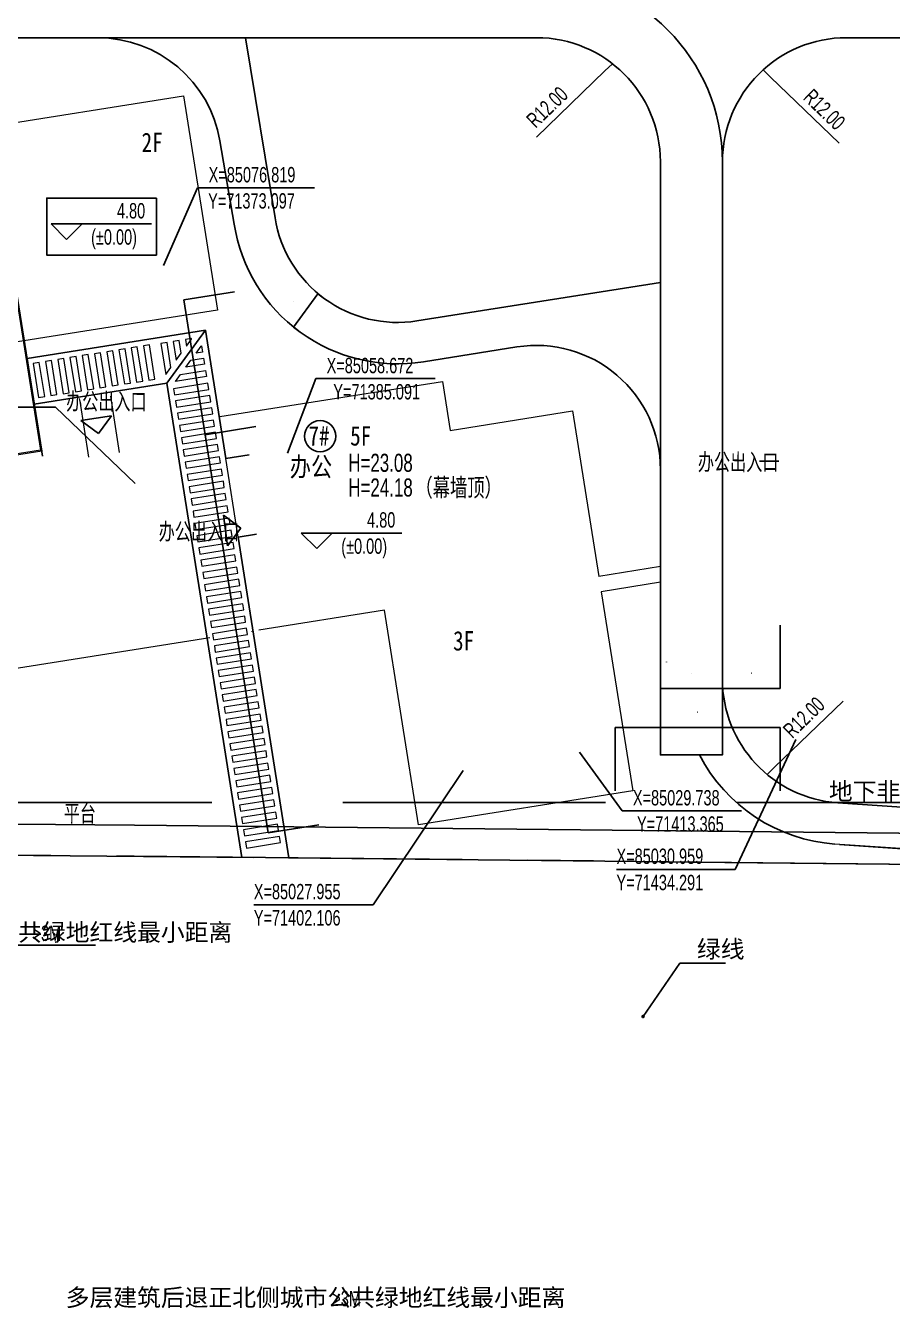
# Model space of a CAD drawing. Header units: metres. Extents: x 71066629 to 71646772, y 84793253 to 85208804.
# Drawn here: x 71359769 to 71443636, y 84975918 to 85100023 of the extents above; entities that cross this region are included whole.
import ezdxf

# ---------------------------------------------------------------- set-up
doc = ezdxf.new("R2010")
doc.units = ezdxf.units.M
doc.header["$LTSCALE"] = 1000
doc.linetypes.add('CENTER', pattern=[50.800000000000004, 31.75, -6.35, 6.35, -6.35])
doc.linetypes.add('DASHEDX2', pattern=[38.099999999999994, 25.4, -12.7])
for name, color, linetype in [('A_N_PUB_TEXT', 7, 'CONTINUOUS'), ('A_SITEP_TEX_2', 7, 'CONTINUOUS'), ('DIM_COOR', 3, 'CONTINUOUS'), ('DIM_SYMB', 3, 'CONTINUOUS'), ('G-ANNO-DIMS', 3, 'CONTINUOUS'), ('G-ANNO-LEVL', 3, 'CONTINUOUS'), ('G-ANNO-TABL', 112, 'CONTINUOUS'), ('G-ANNO-TEXT', 7, 'CONTINUOUS'), ('G-BLDG-MULT', 1, 'CONTINUOUS'), ('G-BSMT-OTLN', 5, 'DASHEDX2'), ('G-FRIE-FLWL', 6, 'CONTINUOUS'), ('G-PLTG', 105, 'CONTINUOUS'), ('G-SITE-PROP', 1, 'CONTINUOUS'), ('G-STRU', 134, 'CONTINUOUS'), ('G_DRIV_ROAD', 145, 'CONTINUOUS'), ('G_N_PUB_TEXT', 7, 'CONTINUOUS'), ('PUB_DIM', 3, 'CONTINUOUS'), ('PUB_TEXT', 7, 'CONTINUOUS')]:
    doc.layers.add(name, color=color, linetype=linetype)
doc.layers.add('G-OTHR', color=169, linetype='CONTINUOUS', lineweight=13)
doc.layers.add('G-ROAD-园区', color=175, linetype='CONTINUOUS', lineweight=13)
doc.styles.add('_TCH_DIM', font='_TCH_DIM')
doc.styles.add('GAD A', font='GAD A')
doc.styles.get("Standard").update_dxf_attribs({"font": 'STANDARD'})
doc.styles.add('黑体', font='黑体')
doc.dimstyles.get("Standard").update_dxf_attribs({"dimtxt": 2, "dimasz": 1, "dimexe": 0.18, "dimexo": 0.0625, "dimgap": 1, "dimtad": 0, "dimtoh": 1, "dimdec": 1, "dimzin": 0, "dimdsep": 46, "dimtxsty": 'STANDARD', "dimcen": 0.09, "dimadec": 0, "dimazin": 0, "dimtfac": 1, "dimtdec": 4, "dimtofl": 0, "dimtmove": 0, "dimatfit": 3, "dimtolj": 1, "dimtzin": 0, "dimarcsym": 0})

# ---------------------------------------------------------------- blocks, each defined once
blk = doc.blocks.new('*D23')
at = {"layer": 'PUB_DIM', "color": 0, "linetype": 'ByBlock', "lineweight": -2}
for p, q in [((71385682.40976782, 85070843.118986), (71388033.55326293, 85074079.17178449)), ((71388697.63909057, 85073596.68241517), (71388033.40764016, 85074079.27758624)), ((71386346.49559546, 85070360.62961668), (71385682.26414505, 85070843.22478774))]:
    blk.add_line(p, q, dxfattribs=at)
for points in [[(71388033.55326293, 85074079.17178449), (71388033.10018775, 85074078.26489434), (71388032.83076319, 85074078.46064386)], [(71385682.40976782, 85070843.118986), (71385682.862843, 85070844.02587615), (71385683.13226756, 85070843.83012663)]]:
    blk.add_solid(points, dxfattribs=at)
at = {"layer": 'PUB_DIM', "color": 0, "linetype": 'CONTINUOUS', "lineweight": -2, "insert": (71385644.45843372, 85073342.82658061), "char_height": 2, "width": 8, "attachment_point": 5, "rotation": 53.99984339351959}
blk.add_mtext('4000.0', dxfattribs=at)
blk = doc.blocks.new('*D37')
at = {"layer": 'G-FRIE-FLWL', "color": 0, "linetype": 'ByBlock', "lineweight": -2}
for p, q in [((71421192.45281933, 85042008.29482044), (71421192.44993144, 85035885.98970313)), ((71427192.45281936, 85042008.29199025), (71427192.44993147, 85035885.98687294)), ((71421192.44993153, 85035886.16970314), (71427192.44993156, 85035886.16687295))]:
    blk.add_line(p, q, dxfattribs=at)
for points in [[(71421192.44993153, 85035886.16970314), (71421193.4499316, 85035886.33621654), (71421193.44993146, 85035886.0031888)], [(71427192.44993156, 85035886.16687295), (71427191.44993149, 85035886.00035955), (71427191.44993164, 85035886.33338729)]]:
    blk.add_solid(points, dxfattribs=at)
at = {"layer": 'G-FRIE-FLWL', "color": 0, "linetype": 'CONTINUOUS', "lineweight": -2, "insert": (71424192.45281938, 85037386.16687295), "char_height": 2, "width": 7.777777777777901, "attachment_point": 5, "rotation": 359.999972973653}
blk.add_mtext('6000.0', dxfattribs=at)
blk = doc.blocks.new('*D38')
at = {"layer": 'G-FRIE-FLWL', "color": 0, "linetype": 'ByBlock', "lineweight": -2}
for p, q in [((71427192.45281936, 85042008.29199025), (71427192.44993147, 85035885.98677836)), ((71432791.48589419, 85042008.2893492), (71432791.4830063, 85035885.98413731)), ((71427192.44993156, 85035886.16677837), (71432791.48300639, 85035886.16413732))]:
    blk.add_line(p, q, dxfattribs=at)
for points in [[(71427192.44993156, 85035886.16677837), (71427193.44993164, 85035886.33329177), (71427193.44993149, 85035886.00026403)], [(71432791.48300639, 85035886.16413732), (71432790.48300631, 85035885.99762392), (71432790.48300646, 85035886.33065166)]]:
    blk.add_solid(points, dxfattribs=at)
at = {"layer": 'G-FRIE-FLWL', "color": 0, "linetype": 'CONTINUOUS', "lineweight": -2, "insert": (71429991.9693568, 85037386.16413732), "char_height": 2, "width": 7.777777777778274, "attachment_point": 5, "rotation": 359.9999729737025}
blk.add_mtext('5599.0', dxfattribs=at)
blk = doc.blocks.new('*D90')
at = {"layer": 'G-ANNO-DIMS', "color": 0, "linetype": 'ByBlock', "lineweight": -2}
for p, q in [((71379983.4568573, 85074264.49228725), (71375065.42664587, 85073485.55282472)), ((71375065.60442978, 85073485.58098292), (71377130.53299633, 85060448.13511832)), ((71382048.38542384, 85061227.04642265), (71377130.35521242, 85060448.10696012))]:
    blk.add_line(p, q, dxfattribs=at)
for points in [[(71375065.60442978, 85073485.58098292), (71375065.92532805, 85073484.61934309), (71375065.59640044, 85073484.56724608)], [(71377130.53299633, 85060448.13511832), (71377130.21209806, 85060449.09675816), (71377130.54102567, 85060449.14885516)]]:
    blk.add_solid(points, dxfattribs=at)
at = {"layer": 'G-ANNO-DIMS', "color": 0, "linetype": 'CONTINUOUS', "lineweight": -2, "insert": (71377579.60122392, 85067201.50974818), "char_height": 2, "width": 8.888888888889014, "attachment_point": 5, "rotation": 279.00000000008}
blk.add_mtext('13200.0', dxfattribs=at)
blk = doc.blocks.new('*D91')
at = {"layer": 'G-ANNO-DIMS', "color": 0, "linetype": 'ByBlock', "lineweight": -2}
for p, q in [((71382048.38542384, 85061227.04642265), (71377130.35521242, 85060448.1069601)), ((71377130.53299633, 85060448.1351183), (71383231.47713296, 85021928.28983514)), ((71388149.32956047, 85022707.20113948), (71383231.29934905, 85021928.26167694))]:
    blk.add_line(p, q, dxfattribs=at)
for points in [[(71377130.53299633, 85060448.1351183), (71377130.85389459, 85060447.17347847), (71377130.52496698, 85060447.12138146)], [(71383231.47713296, 85021928.28983514), (71383231.1562347, 85021929.25147498), (71383231.4851623, 85021929.30357198)]]:
    blk.add_solid(points, dxfattribs=at)
at = {"layer": 'G-ANNO-DIMS', "color": 0, "linetype": 'CONTINUOUS', "lineweight": -2, "insert": (71381662.53757553, 85041422.8641743), "char_height": 2, "width": 9.33333333333358, "attachment_point": 5, "rotation": 279.0000000001053}
blk.add_mtext('39000.0', dxfattribs=at)
blk = doc.blocks.new('*D100')
at = {"layer": 'G-ANNO-DIMS', "color": 0, "linetype": 'ByBlock', "lineweight": -2}
for p, q in [((71416797.84013869, 85025974.7339987), (71416797.84013869, 85032109.55717142)), ((71416797.84013869, 85032109.37717141), (71432791.48518659, 85032109.37717141)), ((71432791.48518659, 85025974.7339987), (71432791.48518659, 85032109.55717142))]:
    blk.add_line(p, q, dxfattribs=at)
for points in [[(71416797.84013869, 85032109.37717141), (71416798.84013869, 85032109.54368527), (71416798.84013869, 85032109.21065755)], [(71432791.48518659, 85032109.37717141), (71432790.48518659, 85032109.21065755), (71432790.48518659, 85032109.54368527)]]:
    blk.add_solid(points, dxfattribs=at)
at = {"layer": 'G-ANNO-DIMS', "color": 0, "linetype": 'CONTINUOUS', "lineweight": -2, "insert": (71424794.66266264, 85033609.37717141), "char_height": 2, "width": 8.88888888888951, "attachment_point": 5}
blk.add_mtext('15993.6', dxfattribs=at)

msp = doc.modelspace()

# ---------------------------------------------------------------- hatches: boundary and pattern name
at = {"layer": 'G-FRIE-FLWL'}
h = msp.add_hatch(dxfattribs=at)
h.set_pattern_fill('AR-HBONE', color=256, scale=1000, style=0)
h.set_pattern_definition([])
edge = h.paths.add_edge_path(flags=0)
edge.add_line((71320791.48423149, 85104859.34594029), (71320791.48423149, 85098859.352251))
edge.add_line((71320791.48423149, 85098859.352251), (71409191.48669386, 85098859.33353661))
edge.add_arc((71409191.48415345, 85086859.3325034), 12000.00103322136, 4.933266893658583e-06, 89.99998787041687, ccw=False)
edge.add_line((71421191.48518667, 85086859.33353661), (71421191.4851866, 85029459.32375132))
edge.add_line((71421191.4851866, 85029459.32375132), (71427191.48518665, 85029459.32375132))
edge.add_line((71427191.48518665, 85029459.32375132), (71427191.48518667, 85086859.32976861))
edge.add_arc((71409191.48141867, 85086859.32976861), 18000.00376799336, 359.9999999999851, 89.99998080974542)
edge.add_line((71409191.48744747, 85104859.33353661), (71320791.48423149, 85104859.34594029))
at = {"layer": 'G-PLTG'}
h = msp.add_hatch(dxfattribs=at)
h.set_pattern_fill('CROSS', color=256, scale=500, style=0)
h.set_pattern_definition([])
edge = h.paths.add_edge_path(flags=0)
edge.add_line((71366743.24961409, 85098859.32368903), (71353710.7398373, 85098859.352251))
edge.add_line((71353710.7398373, 85098859.352251), (71355103.32176924, 85090066.93596901))
edge.add_line((71355103.32176924, 85090066.93596901), (71375054.6262492, 85093226.91216284))
edge.add_line((71375054.6262492, 85093226.91216284), (71378339.75001505, 85072485.45701028))
edge.add_line((71378339.75001505, 85072485.45701028), (71359632.11609845, 85069522.4588826))
edge.add_line((71359632.11609845, 85069522.4588826), (71359899.51146394, 85067834.19099005))
edge.add_line((71359899.51146394, 85067834.19099005), (71377163.58695447, 85070568.55191958))
edge.add_line((71377163.58695447, 85070568.55191958), (71378558.16095713, 85062192.94686253))
edge.add_line((71378558.16095713, 85062192.94686253), (71400091.51672828, 85065603.49536468))
edge.add_line((71400091.51672828, 85065603.49536468), (71400842.40215273, 85060862.5913789))
edge.add_line((71400842.40215273, 85060862.5913789), (71412694.66223985, 85062739.80495939))
edge.add_line((71412694.66223985, 85062739.80495939), (71415228.9005813, 85046739.25379267))
edge.add_line((71415228.9005813, 85046739.25379267), (71421191.48518662, 85047683.6344183))
edge.add_line((71421191.48518662, 85047683.6344183), (71421191.48518664, 85057092.29666144))
edge.add_arc((71409191.48767266, 85057084.57235985), 12000.00000000777, 0.03688082595348869, 99.00000000010728)
edge.add_line((71407314.27409215, 85068936.83244698), (71398254.06412196, 85067501.8361616))
edge.add_arc((71395751.11268128, 85083304.84961109), 15999.99999997185, 188.9999999999251, 279.00000000013597, ccw=False)
edge.add_line((71379948.0992318, 85080801.89817047), (71378572.77864087, 85088874.67000946))
edge.add_arc((71366743.22331494, 85086859.32368904), 12000.00000000966, 9.66838906723288, 89.99987443081409)
h = msp.add_hatch(dxfattribs=at)
h.set_pattern_fill('CROSS', color=256, scale=500, style=0)
h.set_pattern_definition([])
edge = h.paths.add_edge_path(flags=0)
edge.add_arc((71409163.43852502, 85086847.71623002), 12028.05227194589, 0.05533919585332961, 87.00617524294752)
edge.add_line((71409791.6435521, 85098859.352251), (71381043.9159218, 85098859.352251))
edge.add_line((71381043.9159218, 85098859.352251), (71383898.85259417, 85081427.63603063))
edge.add_arc((71395751.11268133, 85083304.84961112), 12000.00000001782, 189.0000000000147, 279.0000000000259)
edge.add_line((71397628.32626182, 85071452.58952397), (71421191.48767267, 85075184.62765633))
edge.add_line((71421191.48767267, 85075184.62765633), (71421191.48518667, 85086859.33353661))
h = msp.add_hatch(dxfattribs=at)
h.set_pattern_fill('CROSS', color=256, scale=500, style=0)
h.set_pattern_definition([])
edge = h.paths.add_edge_path(flags=0)
edge.add_line((71466592.42817049, 85059819.2014556), (71469009.60991117, 85059819.2014556))
edge.add_line((71469009.60991117, 85059819.2014556), (71469009.60991117, 85055819.2014556))
edge.add_line((71469009.60991117, 85055819.2014556), (71467024.8625705, 85055819.2014556))
edge.add_line((71467024.8625705, 85055819.2014556), (71469188.90907055, 85035801.86241008))
edge.add_arc((71453188.90907057, 85035801.86241007), 15999.99999999253, 269.9999999999466, 5.331912689143792e-11, ccw=False)
edge.add_line((71453188.90907055, 85019801.86241008), (71438269.29480879, 85020841.455079))
edge.add_arc((71439157.27262683, 85036772.196837), 15955.47045891121, 207.2794071849511, 266.8096408102111, ccw=False)
edge.add_line((71424976.33736861, 85029459.32375132), (71421191.4851866, 85029459.32375132))
edge.add_line((71421191.4851866, 85029459.32375132), (71421191.48518662, 85046164.93672962))
edge.add_line((71421191.48518662, 85046164.93672962), (71415463.55227886, 85045257.7212818))
edge.add_line((71415463.55227886, 85045257.7212818), (71418514.02434719, 85025997.79864018))
edge.add_line((71418514.02434719, 85025997.79864018), (71397772.56919466, 85022712.67487432))
edge.add_line((71397772.56919466, 85022712.67487432), (71394487.44542885, 85043454.13002683))
edge.add_line((71394487.44542885, 85043454.13002683), (71381776.94051735, 85041440.98382367))
edge.add_line((71381776.94051735, 85041440.98382367), (71385250.26442328, 85019511.27971354))
edge.add_line((71385250.26442328, 85019511.27971354), (71470926.02539062, 85018614.99023438))
edge.add_line((71470926.02539062, 85018614.99023438), (71470133.42166016, 85047938.46717873))
edge.add_line((71470133.42166016, 85047938.46717873), (71469591.60909502, 85067976.36384267))
edge.add_line((71469591.60909502, 85067976.36384267), (71469541.5851835, 85069826.7976195))
edge.add_line((71469541.5851835, 85069826.7976195), (71465791.5956649, 85069826.7976195))
edge.add_line((71465791.5956649, 85069826.7976195), (71465791.5956649, 85067873.63574833))
edge.add_line((71465791.5956649, 85067873.63574833), (71465861.11172123, 85066583.84783179))
edge.add_line((71465861.11172123, 85066583.84783179), (71466592.42817049, 85059819.2014556))
h = msp.add_hatch(dxfattribs=at)
h.set_pattern_fill('CROSS', color=256, scale=500, style=0)
h.set_pattern_definition([])
h.paths.add_polyline_path([(71319266.16420974, 85061914.20373057), (71338259.79781386, 85064922.49975866), (71337581.37041855, 85069205.92175344), (71314395.56959212, 85065533.65166606), (71315881.2589365, 85056153.37831788), (71294500.83823174, 85052767.05234197), (71295617.83755454, 85045714.59619378), (71312696.30574921, 85048419.55982737), (71313572.33875631, 85042888.50511622), (71296493.87056583, 85040183.54148757), (71299649.65172836, 85020258.72341262), (71318608.1060342, 85020100.38491496), (71380689.756445, 85019539.15440606), (71377332.34291835, 85040737.02916977), (71356552.9134006, 85037445.89085911), (71358430.12698108, 85025593.63077186), (71331762.56001942, 85021369.90310389), (71328477.43625359, 85042111.35825635), (71322551.2879756, 85041172.74857809)], flags=0)

# ---------------------------------------------------------------- linework, layer by layer
at = {"layer": 'A_SITEP_TEX_2'}
msp.add_lwpolyline([(71430766.8647797, 85057897.1434982), (71432638.88308541, 85057897.1434982)], dxfattribs=at)
at = {"layer": 'DIM_COOR', "color": 3}
for p, q in [((71373097.33671068, 85076818.71245462), (71376396.25218363, 85084334.7278839)), ((71376396.25218363, 85084334.7278839), (71387726.25218363, 85084334.7278839)), ((71385091.22720549, 85058671.58983786), (71387842.10240954, 85065868.78935388)), ((71387842.10240954, 85065868.78935388), (71399392.10240954, 85065868.78935388)), ((71362642.96791372, 85063102.46904138), (71351312.96791372, 85063102.46904138)), ((71370362.46302627, 85055731.30414769), (71362642.96791372, 85063102.46904138)), ((71434291.48518659, 85030959.32458435), (71428437.14799316, 85018389.01970412)), ((71413365.47172177, 85029738.4410802), (71417477.94491473, 85024048.99109013)), ((71402105.82463898, 85027955.08817872), (71393396.611196, 85014971.14817923)), ((71417477.94491473, 85024048.99109013), (71429027.94491473, 85024048.99109013)), ((71428437.14799316, 85018389.01970412), (71416942.14799316, 85018389.01970412)), ((71393396.611196, 85014971.14817923), (71381846.611196, 85014971.14817923))]:
    msp.add_line(p, q, dxfattribs=at)
at = {"layer": 'DIM_SYMB'}
msp.add_lwpolyline([(71366513.48580007, 85011046.4212996), (71337668.93549185, 85011046.4212996), (71333854.29457803, 85021616.49587834)], dxfattribs=at)
at = {"layer": 'G-ANNO-DIMS'}
for p, q in [((71419519.2019904, 85004150.06680591), (71423059.99853429, 85009307.28719017)), ((71423059.99853429, 85009307.28719017), (71427505.88907145, 85009307.28719017))]:
    msp.add_line(p, q, dxfattribs=at)
msp.add_lwpolyline([(71419462.60114056, 85004067.62686537, 0.9999999999999999), (71419575.80284023, 85004232.50674646, 0.9999999999999999)], format="xyb", close=True, dxfattribs=at)
at = {"layer": 'G-ANNO-LEVL'}
for p, q in [((71363724.8060429, 85079343.05573694), (71362224.8060429, 85080843.05573694)), ((71362224.8060429, 85080843.05573694), (71371952.3060429, 85080843.05573694)), ((71363724.8060429, 85079343.05573694), (71365224.8060429, 85080843.05573694)), ((71387931.30935578, 85049432.5135054), (71386431.30935578, 85050932.5135054)), ((71386431.30935578, 85050932.5135054), (71396158.80935578, 85050932.5135054)), ((71387931.30935578, 85049432.5135054), (71389431.30935578, 85050932.5135054))]:
    msp.add_line(p, q, dxfattribs=at)
at = {"layer": 'G-ANNO-LEVL', "color": 2}
for p, q in [((71365117.6434, 85061819.6507291), (71368084.80736192, 85062262.29960026)), ((71366822.54981655, 85060557.39318372), (71368084.80736192, 85062262.29960026)), ((71366822.54981655, 85060557.39318372), (71365117.6434, 85061819.6507291)), ((71380594.06736632, 85051389.63739088), (71378905.28309105, 85052673.38490175)), ((71378905.28309105, 85052673.38490175), (71379310.31985545, 85049700.85311563)), ((71380594.06736632, 85051389.63739088), (71379310.31985545, 85049700.85311563))]:
    msp.add_line(p, q, dxfattribs=at)
at = {"layer": 'G-ANNO-TABL'}
msp.add_lwpolyline([(71372423.48665915, 85083332.5982934), (71361804.83822282, 85083332.5982934), (71361804.83822282, 85077830.5748867), (71372423.48665915, 85077830.5748867)], close=True, dxfattribs=at)
at = {"layer": 'G-ANNO-TEXT'}
msp.add_lwpolyline([(71386747.02436301, 85060299.58095378, 0.9999999999999999), (71389781.91049111, 85060299.58095378, 0.9999999999999999)], format="xyb", close=True, dxfattribs=at)
at = {"layer": 'G-BLDG-MULT', "linetype": 'CONTINUOUS'}
msp.add_lwpolyline([(71161602.70693433, 85145688.31245755), (71151769.04155725, 85135842.89076324), (71150398.1689868, 85065649.06076373), (71146812.78053093, 85035713.26747468), (71146233.69430053, 85006062.3948905), (71245759.10555162, 85021940.93779875), (71249143.57324001, 85022434.2386127), (71251367.8374273, 85022708.2980563), (71253589.57634135, 85022942.61597875), (71255814.98808573, 85023138.18720043), (71258043.51324026, 85023294.68018903), (71260274.44722323, 85023412.61750309), (71262506.99921297, 85023491.24433407), (71264740.7748237, 85023531.18229197), (71266961.69721334, 85023531.80365069), (71370294.91367571, 85022668.87539808), (71465841.78936413, 85021663.95444943), (71464181.04036027, 85083096.6964794), (71462703.25639734, 85137771.71238172), (71452467.57294372, 85147498.85738169), (71382301.55732763, 85146338.36337337), (71352256.1487488, 85148841.7812107), (71193416.31141314, 85146214.49663629)], close=True, dxfattribs=at)
at = {"layer": 'G-BSMT-OTLN'}
msp.add_lwpolyline([(71157191.58090669, 85140759.55333252), (71157191.58090669, 85135259.55333154), (71153991.5812761, 85135259.55333154), (71153991.58127633, 85005669.52005905), (71165691.58195624, 85007522.61812352), (71165691.58119047, 85013394.9157322), (71238076.46104214, 85024859.55444618), (71460791.5816469, 85024859.55444579), (71460791.58164707, 85127259.5534181), (71457591.58201651, 85127259.5534181), (71457591.58201635, 85140759.5547513)], close=True, dxfattribs=at)
at = {"layer": 'G-FRIE-FLWL', "linetype": 'CONTINUOUS'}
for p, q in [((71366743.22233614, 85098859.33886811), (71205590.51864839, 85098859.35910888)), ((71381043.9184078, 85098859.33707194), (71383898.85010816, 85081427.65120968)), ((71409191.48669386, 85098859.33353661), (71381043.9184078, 85098859.33707194)), ((71449791.59717208, 85098859.32843724), (71439191.48669386, 85098859.32976861)), ((71378572.77615486, 85088874.68518852), (71379948.09674579, 85080801.91334951)), ((71421191.48518667, 85075184.64283538), (71421191.48518667, 85086859.33353661)), ((71427191.48518667, 85036802.99943252), (71427191.48518667, 85086859.32976861)), ((71397628.3237758, 85071452.60470302), (71421191.48518667, 85075184.64283538)), ((71407314.27160616, 85068936.84762603), (71398254.04485023, 85067501.84868206)), ((71421191.48518667, 85029459.32458436), (71421191.48518667, 85057084.5875389)), ((71424976.33693823, 85029459.32458436), (71421191.48518667, 85029459.32458436)), ((71453188.90907055, 85023801.86241008), (71438359.99869181, 85024831.84116739)), ((71452911.74690561, 85019811.47632171), (71438514.44960804, 85020811.47632171))]:
    msp.add_line(p, q, dxfattribs=at)
msp.add_lwpolyline([(71320791.48423149, 85104859.34594029), (71320791.48423149, 85098859.352251), (71409191.48669386, 85098859.33353661, -0.4142134751488633), (71421191.48518667, 85086859.33353661), (71421191.4851866, 85029459.32375132), (71427191.48518665, 85029459.32375132), (71427191.48518667, 85086859.32976861, 0.4142134642733973), (71409191.48744747, 85104859.33353661), (71320791.48423149, 85104859.34594029)], format="xyb", dxfattribs=at)
for centre, radius, start, end in [((71366743.22082895, 85086859.33886811), 12000, 9.668389066974086, 89.99999280295496), ((71409191.48518667, 85086859.33353661), 12000, 0, 89.99999280295496), ((71439191.48518667, 85086859.32976861), 12000, 89.99999280295496, 180), ((71395751.11019531, 85083304.86479017), 16000, 189.000000000026, 279.0000000024966), ((71395751.11019531, 85083304.86479017), 12000, 189.000000000026, 279.0000000024966), ((71409191.48518667, 85057084.5875389), 12000, 0, 99.00000000243881), ((71439191.48518667, 85036802.99943252), 12000, 180, 266.0267607194587), ((71439191.48518667, 85036802.99943252), 16000, 207.3212875680458, 266.0267607194587)]:
    msp.add_arc(centre, radius, start, end, dxfattribs=at)
at = {"layer": 'G-OTHR'}
for p, q in [((71375325.03661977, 85069016.25291258), (71375823.7889451, 85069702.72659597)), ((71374327.53196906, 85067643.30554578), (71374826.28429437, 85068329.77922913)), ((71376255.40616392, 85068340.29987249), (71376754.15848926, 85069026.77355589)), ((71373330.02731836, 85066270.35817894), (71373828.77964367, 85066956.8318623)), ((71375257.90151322, 85066967.3525057), (71375756.65383853, 85067653.82618906)), ((71374260.39686248, 85065594.40513888), (71374759.14918782, 85066280.87882225)), ((71380337.54977739, 85050528.93930405), (71379132.53914529, 85058137.07702072))]:
    msp.add_line(p, q, dxfattribs=at)
for points in [[(71336639.99182875, 85075788.79757275), (71358002.48736075, 85079172.28447153), (71361207.91173632, 85058934.03146508), (71339845.41620433, 85055550.5445663)], [(71365762.33163504, 85064788.84623453), (71366354.94463937, 85064882.70691353), (71365830.88960657, 85068191.46017075), (71365238.27660224, 85068097.59949173)], [(71366947.55764379, 85064976.56759259), (71367540.17064811, 85065070.42827159), (71367016.11561531, 85068379.1815288), (71366423.50261098, 85068285.32084979)], [(71368132.78365253, 85065164.28895064), (71368725.39665686, 85065258.14962964), (71368201.34162405, 85068566.90288685), (71367608.72861972, 85068473.04220784)], [(71369318.00966127, 85065352.01030868), (71369910.6226656, 85065445.87098768), (71369386.5676328, 85068754.6242449), (71368793.95462847, 85068660.76356588)], [(71370503.23567003, 85065539.7316667), (71371095.84867437, 85065633.59234571), (71370571.79364157, 85068942.34560293), (71369979.18063724, 85068848.4849239)], [(71371688.46167879, 85065727.45302477), (71372281.07468313, 85065821.3137038), (71371757.01965034, 85069130.06696102), (71371164.406646, 85069036.206282)], [(71361021.42760003, 85064037.96080235), (71361614.04060435, 85064131.82148135), (71361089.98557155, 85067440.57473856), (71360497.37256722, 85067346.71405955)], [(71362206.65360878, 85064225.68216038), (71362799.26661311, 85064319.54283938), (71362275.2115803, 85067628.2960966), (71361682.59857598, 85067534.43541758)], [(71363391.87961754, 85064413.40351845), (71363984.49262187, 85064507.26419745), (71363460.43758906, 85067816.01745467), (71362867.82458474, 85067722.15677565)], [(71364577.1056263, 85064601.1248765), (71365169.71863063, 85064694.9855555), (71364645.66359782, 85068003.73881271), (71364053.0505935, 85067909.8781337)], [(71374088.32852934, 85064894.59913044), (71374182.18920837, 85064301.9861261), (71377490.94246557, 85064826.04115888), (71377397.08178656, 85065418.65416324)], [(71374276.04988737, 85063709.37312172), (71374369.9105664, 85063116.76011738), (71377678.6638236, 85063640.81515017), (71377584.80314459, 85064233.42815453)], [(71374463.03016582, 85062528.82610145), (71374556.89084485, 85061936.21309711), (71377865.64410205, 85062460.2681299), (71377771.78342304, 85063052.88113426)], [(71374650.7515239, 85061343.60009274), (71374744.61220293, 85060750.9870884), (71378053.36546013, 85061275.04212119), (71377959.50478111, 85061867.65512554)], [(71374838.47288193, 85060158.37408403), (71374932.33356096, 85059565.76107968), (71378241.08681816, 85060089.81611247), (71378147.22613914, 85060682.42911683)], [(71375026.19423996, 85058973.14807531), (71375120.05491899, 85058380.53507097), (71378428.80817619, 85058904.59010376), (71378334.94749717, 85059497.20310812)], [(71375213.91559799, 85057787.9220666), (71375307.77627702, 85057195.30906226), (71378616.52953422, 85057719.36409505), (71378522.6688552, 85058311.9770994)], [(71375401.63695604, 85056602.69605789), (71375495.49763507, 85056010.08305354), (71378804.25089227, 85056534.13808633), (71378710.39021325, 85057126.75109069)], [(71375589.3583141, 85055417.47004917), (71375683.21899313, 85054824.85704483), (71378991.97225033, 85055348.91207762), (71378898.11157131, 85055941.52508198)], [(71375777.07967213, 85054232.24404046), (71375870.94035116, 85053639.63103612), (71379179.69360836, 85054163.6860689), (71379085.83292934, 85054756.29907326)], [(71375964.80103017, 85053047.01803175), (71376058.6617092, 85052454.4050274), (71379367.4149664, 85052978.4600602), (71379273.55428739, 85053571.07306455)], [(71376152.52238822, 85051861.79202303), (71376246.38306725, 85051269.17901869), (71379555.13632445, 85051793.23405148), (71379461.27564543, 85052385.84705584)], [(71376340.24374625, 85050676.56601432), (71376434.10442528, 85050083.95300998), (71379742.85768248, 85050608.00804277), (71379648.99700347, 85051200.62104712)], [(71376527.96510433, 85049491.3400056), (71376621.82578336, 85048898.72700126), (71379930.57904056, 85049422.78203405), (71379836.71836154, 85050015.39503841)], [(71376715.68646236, 85048306.1139969), (71376809.54714139, 85047713.50099255), (71380118.30039859, 85048237.55602534), (71380024.43971957, 85048830.1690297)], [(71376903.4078204, 85047120.88798818), (71376997.26849943, 85046528.27498384), (71380306.02175663, 85047052.33001663), (71380212.16107762, 85047644.94302098)], [(71377091.12917846, 85045935.66197947), (71377184.9898575, 85045343.04897512), (71380493.7431147, 85045867.10400791), (71380399.88243568, 85046459.71701227)], [(71377278.8505365, 85044750.43597075), (71377372.71121553, 85044157.82296641), (71380681.46447273, 85044681.8779992), (71380587.60379371, 85045274.49100356)], [(71377466.57189454, 85043565.20996204), (71377560.43257357, 85042972.5969577), (71380869.18583077, 85043496.65199049), (71380775.32515176, 85044089.26499484)], [(71377654.29325259, 85042379.98395333), (71377748.15393162, 85041787.37094899), (71381056.90718882, 85042311.42598177), (71380963.0465098, 85042904.03898613)], [(71377842.01461062, 85041194.75794461), (71377935.87528965, 85040602.14494027), (71381244.62854685, 85041126.19997306), (71381150.76786783, 85041718.81297742)], [(71378029.73596868, 85040009.53193592), (71378123.59664771, 85039416.91893157), (71381432.34990491, 85039940.97396436), (71381338.4892259, 85040533.58696872)], [(71378217.45732671, 85038824.3059272), (71378311.31800574, 85038231.69292286), (71381620.07126294, 85038755.74795565), (71381526.21058393, 85039348.36096)], [(71378405.17868476, 85037639.07991849), (71378499.03936379, 85037046.46691415), (71381807.79262099, 85037570.52194694), (71381713.93194197, 85038163.1349513)], [(71378592.90004282, 85036453.85390978), (71378686.76072185, 85035861.24090543), (71381995.51397905, 85036385.29593822), (71381901.65330003, 85036977.90894258)], [(71378780.62140085, 85035268.62790106), (71378874.48207988, 85034676.01489672), (71382183.23533708, 85035200.06992951), (71382089.37465806, 85035792.68293387)], [(71378968.3427589, 85034083.40189235), (71379062.20343792, 85033490.788888), (71382370.95669512, 85034014.8439208), (71382277.09601611, 85034607.45692515)], [(71379156.06411694, 85032898.17588364), (71379249.92479597, 85032305.5628793), (71382558.67805317, 85032829.61791208), (71382464.81737415, 85033422.23091644)], [(71379343.78547497, 85031712.94987492), (71379437.646154, 85031120.33687058), (71382746.3994112, 85031644.39190337), (71382652.53873219, 85032237.00490773)], [(71379531.50683302, 85030527.7238662), (71379625.36751205, 85029935.11086185), (71382934.12076925, 85030459.16589464), (71382840.26009023, 85031051.778899)], [(71379719.22819105, 85029342.49785748), (71379813.08887008, 85028749.88485314), (71383121.84212728, 85029273.93988593), (71383027.98144826, 85029866.55289029)], [(71379906.9495491, 85028157.27184877), (71380000.81022812, 85027564.65884443), (71383309.56348532, 85028088.71387722), (71383215.70280631, 85028681.32688157)], [(71380094.67090715, 85026972.04584005), (71380188.53158619, 85026379.43283571), (71383497.28484339, 85026903.4878685), (71383403.42416437, 85027496.10087286)], [(71380282.39226519, 85025786.81983134), (71380376.25294422, 85025194.206827), (71383685.00620142, 85025718.26185979), (71383591.1455224, 85026310.87486415)], [(71380470.11362323, 85024601.59382263), (71380563.97430226, 85024008.98081829), (71383872.72755946, 85024533.03585108), (71383778.86688045, 85025125.64885543)], [(71380657.83498128, 85023416.36781392), (71380751.69566031, 85022823.75480957), (71384060.44891751, 85023347.80984236), (71383966.5882385, 85023940.42284672)], [(71380845.55633931, 85022231.1418052), (71380939.41701834, 85021638.52880086), (71384248.17027554, 85022162.58383365), (71384154.30959652, 85022755.196838)], [(71381033.27769734, 85021045.91579649), (71381127.13837637, 85020453.30279215), (71384435.89163357, 85020977.35782494), (71384342.03095455, 85021569.9708293)]]:
    msp.add_lwpolyline(points, close=True, dxfattribs=at)
for points in [[(71373828.77964367, 85066956.8318623), (71373447.65978402, 85069363.12795354), (71372855.04677968, 85069269.26727453), (71373330.02731836, 85066270.35817894)], [(71374826.28429437, 85068329.77922913), (71374632.88579278, 85069550.8493116), (71374040.27278844, 85069456.98863259), (71374327.53196907, 85067643.30554576)], [(71375823.7889451, 85069702.72659597), (71375818.11180155, 85069738.57066964), (71375225.4987972, 85069644.70999062), (71375325.03661977, 85069016.25291258)], [(71376754.15848926, 85069026.77355589), (71376790.00256293, 85069032.45069945), (71376883.86324196, 85068439.83769508), (71376255.40616392, 85068340.29987249)], [(71375756.65383853, 85067653.82618906), (71376977.723921, 85067847.22469068), (71377071.58460002, 85067254.61168633), (71375257.9015132, 85066967.3525057)], [(71374759.14918782, 85066280.87882225), (71377165.44527905, 85066661.9986819), (71377259.30595808, 85066069.38567758), (71374260.39686248, 85065594.40513888)]]:
    msp.add_lwpolyline(points, dxfattribs=at)
at = {"layer": 'G-ROAD-园区'}
for p, q in [((71304707.42743556, 85098859.352251), (71374938.66684002, 85098859.352251)), ((71374938.66684002, 85098859.352251), (71409791.6435521, 85098859.352251)), ((71381043.9208938, 85098859.32189289), (71383898.85259417, 85081427.63603063)), ((71378572.77864087, 85088874.67000946), (71379948.0992318, 85080801.89817046)), ((71421191.48518667, 85086859.33353661), (71421191.4851866, 85029459.32375132)), ((71397628.3262618, 85071452.58952397), (71421191.48767267, 85075184.62765633)), ((71407314.27409217, 85068936.83244698), (71398254.04733624, 85067501.83350301)), ((71359899.5114638, 85067834.19099003), (71360603.46655679, 85063389.59345543)), ((71365897.98311934, 85058268.76359764), (71365039.05699873, 85063691.80969362)), ((71368861.04814136, 85058738.0669913), (71368002.12202053, 85064161.11308865)), ((71421191.48518662, 85047683.6344183), (71415228.9005813, 85046739.25379267)), ((71421191.48518662, 85046164.93672962), (71415463.55227886, 85045257.7212818)), ((71377586.21805714, 85040777.2390436), (71356552.9134006, 85037445.89085911)), ((71424976.33736861, 85029459.32375132), (71421191.4851866, 85029459.32375132)), ((71453188.90907055, 85019801.86241008), (71438082.83652686, 85020841.455079))]:
    msp.add_line(p, q, dxfattribs=at)
for points in [[(71354634.018374, 85093030.00099146), (71355103.32176924, 85090066.93596901), (71375054.62624921, 85093226.91216278), (71378339.75001508, 85072485.45701028), (71358981.05853936, 85069419.34149548)], [(71378558.16095713, 85062192.94686253), (71400091.51672828, 85065603.49536468), (71400842.40215273, 85060862.5913789), (71412694.66223985, 85062739.80495942), (71415228.9005813, 85046739.25379267)], [(71415463.55227886, 85045257.7212818), (71418514.02434719, 85025997.79864018), (71397772.56919466, 85022712.67487432), (71394487.4454288, 85043454.13002682), (71382343.33583689, 85041530.69202588)]]:
    msp.add_lwpolyline(points, dxfattribs=at)
msp.add_lwpolyline([(71336525.5795482, 85075871.9229603), (71358085.6127483, 85079286.6967521), (71361322.32401688, 85058850.90607753), (71339762.29081678, 85055436.13228573)], close=True, dxfattribs=at)
for centre, radius, start, end in [((71366743.22331496, 85086859.32368906), 12000, 9.668389066958778, 89.99999280295496), ((71409191.48518667, 85086859.33353661), 12000, 0, 89.99999280295496), ((71395751.11268131, 85083304.84961112), 16000, 189.0000000000108, 279.0000000024981), ((71395751.11268131, 85083304.84961112), 12000, 189.0000000000108, 279.0000000024981), ((71409191.48767267, 85057084.57235985), 12000, 0, 99.00000000244125), ((71439191.48518667, 85036802.99943252), 16000, 207.3212909256551, 266.0267607194587)]:
    msp.add_arc(centre, radius, start, end, dxfattribs=at)
at = {"layer": 'G-SITE-PROP', "color": 1, "linetype": 'CENTER'}
msp.add_lwpolyline([(71452458.80126953, 85152499.38964844), (71382468.2006836, 85151341.796875), (71352422.79052734, 85153845.21484375), (71193333.61816406, 85151213.80615234), (71161520.01953125, 85150687.62207031, 0.393868696865637), (71146789.18457031, 85136488.40332031), (71146770.81298828, 85135982.421875), (71145403.99169922, 85065996.03271484), (71141818.60351562, 85036060.24169922), (71141157.59277344, 85002214.59960938), (71246211.79199219, 85018975.21972656), (71249543.3959961, 85019460.81542969), (71251708.61816406, 85019727.60009766), (71253878.23486328, 85019956.42089844), (71256051.39160156, 85020147.39990234), (71258227.78320312, 85020300.2319336), (71260406.43310547, 85020415.40527344), (71262586.60888672, 85020492.1875), (71264768.0053711, 85020531.18896484), (71266949.58496094, 85020531.7993164), (71370266.6015625, 85019669.00634766), (71469071.22802734, 85018629.82177734)], format="xyb", dxfattribs=at)
at = {"layer": 'G-STRU'}
for p, q in [((71359899.51146394, 85067834.19099005), (71377163.58695419, 85070568.55192122)), ((71373422.94451365, 85065419.99929726), (71377163.58695376, 85070568.55192183)), ((71377163.58695419, 85070568.55192122), (71379132.53914529, 85058137.0770207)), ((71360603.46655677, 85063389.59345558), (71373422.94451374, 85065419.99929668)), ((71373422.94451374, 85065419.99929668), (71380689.756445, 85019539.15440606)), ((71361400.54124928, 85058357.06190719), (71360461.93445899, 85064283.19195217)), ((71381405.97227602, 85058497.15345475), (71379132.53914529, 85058137.0770207)), ((71381405.97227602, 85058497.15345475), (71379132.53914529, 85058137.0770207)), ((71382110.93179041, 85050809.81542169), (71380337.54977739, 85050528.93930405)), ((71380337.54977739, 85050528.93930405), (71385250.26442328, 85019511.27971354))]:
    msp.add_line(p, q, dxfattribs=at)
at = {"layer": 'G_DRIV_ROAD'}
for p, q in [((71421791.64355206, 85038435.19873622), (71421791.64355206, 85038457.75063285)), ((71331982.15636022, 85019983.32671475), (71381806.99883965, 85019543.50397858)), ((71385211.27560827, 85019511.68759169), (71470925.99086867, 85018614.99046499))]:
    msp.add_line(p, q, dxfattribs=at)
at = {"layer": 'PUB_DIM'}
for points in [[(71409199.76396972, 85089235.8939243), (71415828.28577453, 85095645.44185215), (71416547.16700011, 85096340.5747562)], [(71438474.03183798, 85088640.48550874), (71431845.51003318, 85095050.0334366), (71431126.62880759, 85095745.16634065)], [(71438872.92065354, 85034675.51143393), (71432244.39884873, 85028265.96350607), (71431525.51762314, 85027570.83060202)]]:
    msp.add_lwpolyline(points, dxfattribs=at)

# ---------------------------------------------------------------- texts
at = {"layer": 'A_N_PUB_TEXT', "style": '_TCH_DIM', "width": 0.7058823529411765}
for s, p in [('4.80', (71368602.3060429, 85081368.05573694)), ('(%%P0.00)', (71366102.3060429, 85078830.55573694)), ('4.80', (71392808.80935578, 85051457.5135054)), ('(%%P0.00)', (71390308.80935578, 85048920.0135054))]:
    msp.add_text(s, height=1487.5, dxfattribs=at).set_placement(p)
at = {"layer": 'A_N_PUB_TEXT', "style": '_TCH_DIM'}
msp.add_text('绿线', height=1687.943262411348, dxfattribs=at).set_placement((71424728.22949699, 85009832.28719017))
at = {"layer": 'DIM_SYMB', "color": 7, "style": '_TCH_DIM'}
for s, p in [('多层建筑后退城市公共绿地红线最小距离', (71338317.94537954, 85011460.70563188)), ('多层建筑后退正北侧城市公共绿地红线最小距离', (71363642.35750484, 84976122.41545892))]:
    msp.add_text(s, height=1687.943262411348, dxfattribs=at).set_placement(p)
at = {"layer": 'DIM_SYMB', "color": 7, "style": '_TCH_DIM', "width": 0.7058823529411765}
for p in [(71360434.96665613, 85011460.70563188), (71389445.54899421, 84976122.41545892)]:
    msp.add_text('>3M', height=1487.5, dxfattribs=at).set_placement(p)
at = {"layer": 'G-ANNO-TEXT'}
for s, height, style, width, p in [('2F', 1877.637130801688, '黑体', 0.8, (71370985.09803268, 85087789.55563138)), ('7#', 1877.637130801688, '黑体', 0.8, (71387132.51766357, 85059394.08840823)), ('5F', 1877.637130801688, '黑体', 0.8, (71391170.4055308, 85059394.08840823)), ('办公', 1877.637130801688, '黑体', 0.8, (71385331.39964399, 85056411.19195509)), ('H=23.08', 1750, 'GAD A', 0.7, (71390987.36384986, 85056853.45751053)), ('H=24.18', 1750, 'GAD A', 0.7, (71390987.36384986, 85054464.50050941)), ('（幕墙顶）', 1750, 'GAD A', 0.7, (71397489.28692679, 85054464.50050941)), ('3F', 1877.637130801688, '黑体', 0.8, (71401128.58236325, 85039568.65607037))]:
    msp.add_text(s, height=height, dxfattribs=dict(at, style=style, width=width)).set_placement(p)
msp.add_text('地下非机动车入口', height=1687.943262411348, dxfattribs=at).set_placement((71437497.07852018, 85025110.22198145))
at = {"layer": 'G_N_PUB_TEXT', "style": 'GAD A', "width": 0.7}
for s, p in [('办公出入口', (71363680.829603, 85062859.40041682)), ('办公出入口', (71424819.90086956, 85056999.1359898)), ('办公出入口', (71372640.52807914, 85050272.11948323)), ('平台', (71363458.47992694, 85023002.44928274))]:
    msp.add_text(s, height=1631.004444280777, rotation=359.7954958638621, dxfattribs=at).set_placement(p)
at = {"layer": 'PUB_DIM', "color": 7, "style": '_TCH_DIM', "width": 0.7058823529411765}
for rotation, p in [(44.03781032816934, (71409120.40192443, 85090037.25415379)), (315.9621893200597, (71434923.04370111, 85092952.26701707)), (44.03781141064951, (71433966.08031057, 85030988.51728348))]:
    msp.add_text('R12.00', height=1487.5, rotation=rotation, dxfattribs=at).set_placement(p)
at = {"layer": 'PUB_TEXT', "color": 3, "style": '_TCH_DIM', "width": 0.7058823529411765}
for s, p in [('X=85076.819', (71377476.25218363, 85084859.7278839)), ('Y=71373.097', (71377426.25218363, 85082322.2278839)), ('X=85058.672', (71388892.10240954, 85066393.78935388)), ('Y=71385.091', (71389542.10240954, 85063856.28935388)), ('X=85029.738', (71418527.94491473, 85024573.99109013)), ('Y=71413.365', (71418927.94491473, 85022036.49109013)), ('X=85030.959', (71416942.14799316, 85018914.01970412)), ('Y=71434.291', (71416942.14799316, 85016376.51970412)), ('X=85027.955', (71381846.611196, 85015496.14817923)), ('Y=71402.106', (71381846.611196, 85012958.64817923))]:
    msp.add_text(s, height=1487.5, dxfattribs=at).set_placement(p)

# ---------------------------------------------------------------- dimensions: what is measured, and where the dimension line sits
at = {"layer": 'G-ANNO-DIMS'}
for p1, p2, distance, picture, middle in [((71379983.51858781, 85074264.5020644), (71382048.44715436, 85061227.0561998), -4979.216576625719, '*D90', (71377579.60122392, 85067201.50974818)), ((71382048.44715436, 85061227.0561998), (71388149.39129099, 85022707.21091664), -4979.216576628051, '*D91', (71381662.53757553, 85041422.8641743)), ((71416797.84013869, 85025974.6714987), (71432791.48518659, 85025974.6714987), 6134.705672711134, '*D100', (71424794.66266264, 85033609.37717141))]:
    dim = msp.add_aligned_dim(p1=p1, p2=p2, distance=distance, dimstyle='Standard', dxfattribs=at)
    dim.commit()
    dim.dimension.update_dxf_attribs({"geometry": picture, "text_midpoint": middle})
at = {"layer": 'G-FRIE-FLWL', "linetype": 'CONTINUOUS'}
for p1, p2, distance, picture, middle in [((71421192.45281936, 85042008.35732044), (71427192.45281939, 85042008.35449025), -6122.187617302622, '*D37', (71424192.45281938, 85037386.16687295)), ((71427192.45281939, 85042008.35449025), (71432791.48589422, 85042008.3518492), -6122.187711880291, '*D38', (71429991.9693568, 85037386.16413732))]:
    dim = msp.add_aligned_dim(p1=p1, p2=p2, distance=distance, dimstyle='Standard', dxfattribs=at)
    dim.commit()
    dim.dimension.update_dxf_attribs({"geometry": picture, "text_midpoint": middle})
at = {"layer": 'PUB_DIM'}
dim = msp.add_aligned_dim(p1=(71386346.54615891, 85070360.59287997), p2=(71388697.68965402, 85073596.64567846), distance=820.9193559468023, dimstyle='Standard', dxfattribs=at)
dim.commit()
dim.dimension.update_dxf_attribs({"geometry": '*D23', "text_midpoint": (71385644.45843372, 85073342.82658061)})

doc.saveas('drawing.dxf')
